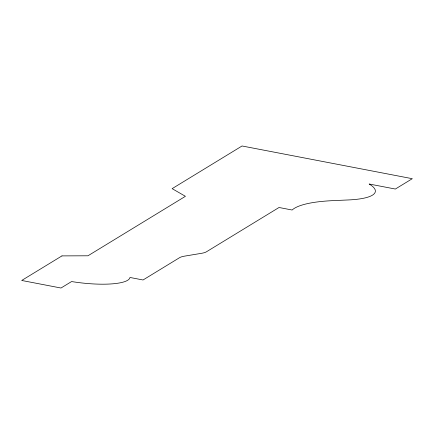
<?xml version="1.0" encoding="UTF-8"?>
<svg xmlns="http://www.w3.org/2000/svg" width="434" height="434" viewBox="0 0 434 434"><rect width="100%" height="100%" fill="white"/><g stroke="black" fill="none" stroke-linecap="round" stroke-linejoin="round"><path stroke-width="0.65" d="M61.959 255.897L21.7 280.467L60.988 288.019L71.583 281.552A49.243 11.414 7 0 0 129.94 277.462L143.036 279.979L179.54 257.698A27.727 6.423 7 0 1 184.564 256.136L201.474 253.32A27.727 6.423 7 0 0 206.497 251.758L279.019 207.495L292.115 210.013A100.335 23.252 7 0 1 333.014 200.633L348.453 199.944A62.246 14.425 7 0 0 369.155 184.005L395.352 189.04L412.3 178.694L242.047 145.981L172.13 188.654L185.421 196.309L87.956 255.794L61.959 255.897"/></g></svg>
